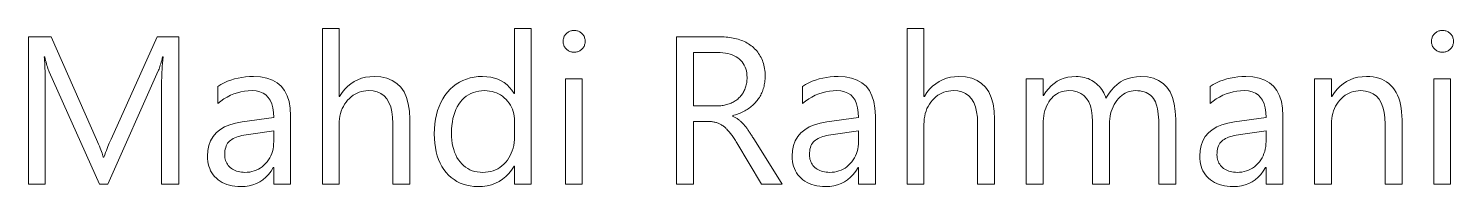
# Model space of a CAD drawing. Extents: x 60.9 to 128.6, y 89.1 to 96.6.
import ezdxf

# ---------------------------------------------------------------- set-up
doc = ezdxf.new("R2010")
doc.units = 0

msp = doc.modelspace()

# ---------------------------------------------------------------- linework, layer by layer
at = {"color": 7, "lineweight": 13}
for points in [[(68.05439, 89.21199), (67.239189, 89.21199), (67.239189, 93.907944), (67.239876, 94.021729), (67.241928, 94.140495), (67.245338, 94.264244), (67.250122, 94.392967), (67.256279, 94.526672), (67.263794, 94.665352), (67.272675, 94.809013), (67.282928, 94.957657), (67.294548, 95.111275), (67.307533, 95.269867), (67.288002, 95.269867), (67.264816, 95.177856), (67.242119, 95.091209), (67.21991, 95.009933), (67.198189, 94.934029), (67.176956, 94.863487), (67.156204, 94.798325), (67.135948, 94.738525), (67.11618, 94.684097), (67.096893, 94.63504), (67.078102, 94.591347), (64.686195, 89.21199), (64.285912, 89.21199), (61.898884, 94.552299), (61.878334, 94.601646), (61.857685, 94.655975), (61.836937, 94.715286), (61.816093, 94.779579), (61.795155, 94.848846), (61.774113, 94.923096), (61.752979, 95.002319), (61.731743, 95.086525), (61.710411, 95.175705), (61.68898, 95.269867), (61.669456, 95.269867), (61.676876, 95.180588), (61.683514, 95.080666), (61.689373, 94.9701), (61.69445, 94.848892), (61.698746, 94.717049), (61.702259, 94.574554), (61.704994, 94.421425), (61.706947, 94.257652), (61.708118, 94.083237), (61.708508, 93.898186), (61.708508, 89.21199), (60.917713, 89.21199), (60.917713, 96.21199), (62.001396, 96.21199), (64.149231, 91.330544), (64.197266, 91.2211), (64.241783, 91.117317), (64.282791, 91.019203), (64.320282, 90.926743), (64.354256, 90.839951), (64.384712, 90.758827), (64.411659, 90.683357), (64.435089, 90.613556), (64.455009, 90.549408), (64.471405, 90.490929), (64.500694, 90.490929), (64.541847, 90.603203), (64.581337, 90.709618), (64.619171, 90.810181), (64.655342, 90.904877), (64.68985, 90.993721), (64.722702, 91.076706), (64.753899, 91.153831), (64.783432, 91.225098), (64.811302, 91.290512), (64.837517, 91.350067), (67.029289, 96.21199), (68.05439, 96.21199)], [(79.02301, 89.21199), (78.222458, 89.21199), (78.222458, 92.092049), (78.210838, 92.38884), (78.17598, 92.654388), (78.117897, 92.888702), (78.036568, 93.091766), (77.932007, 93.263596), (77.804214, 93.404182), (77.653183, 93.513527), (77.478912, 93.591629), (77.28141, 93.638489), (77.060669, 93.654114), (76.945374, 93.649597), (76.833778, 93.636047), (76.725899, 93.613472), (76.621727, 93.581863), (76.521271, 93.541229), (76.424515, 93.491562), (76.331482, 93.432861), (76.242149, 93.365128), (76.156525, 93.288368), (76.074615, 93.202576), (75.998566, 93.109703), (75.930519, 93.011711), (75.870476, 92.908592), (75.818436, 92.800346), (75.774406, 92.686974), (75.73838, 92.568474), (75.710358, 92.444855), (75.690346, 92.316101), (75.678345, 92.182228), (75.674339, 92.043228), (75.674339, 89.21199), (74.873779, 89.21199), (74.873779, 96.612267), (75.674339, 96.612267), (75.674339, 93.380753), (75.693863, 93.380753), (75.81395, 93.560677), (75.943794, 93.721672), (76.083405, 93.863724), (76.232773, 93.986832), (76.391907, 94.091003), (76.560806, 94.176231), (76.739471, 94.242523), (76.927895, 94.289871), (77.126083, 94.318283), (77.33403, 94.327751), (77.654938, 94.307396), (77.942062, 94.24633), (78.195412, 94.144547), (78.414978, 94.00206), (78.600769, 93.818863), (78.752777, 93.594948), (78.871002, 93.330322), (78.955452, 93.024986), (79.006119, 92.67894), (79.02301, 92.292183)], [(84.797768, 89.21199), (83.997208, 89.21199), (83.997208, 90.061363), (83.977684, 90.061363), (83.860336, 89.877724), (83.730881, 89.713409), (83.589317, 89.568436), (83.435646, 89.442787), (83.269875, 89.336464), (83.091995, 89.249481), (82.902008, 89.181824), (82.699921, 89.133499), (82.485718, 89.1045), (82.259415, 89.094833), (82.074768, 89.101547), (81.897697, 89.121681), (81.728188, 89.155243), (81.566246, 89.202225), (81.411873, 89.262634), (81.26506, 89.336464), (81.125816, 89.423721), (80.994141, 89.524406), (80.870033, 89.638504), (80.753487, 89.766037), (80.646362, 89.905128), (80.550514, 90.05394), (80.465942, 90.212471), (80.392654, 90.380707), (80.330627, 90.558662), (80.279892, 90.74633), (80.240417, 90.94371), (80.212234, 91.150803), (80.195313, 91.367615), (80.189682, 91.594139), (80.195923, 91.837189), (80.214676, 92.070374), (80.245911, 92.293701), (80.28965, 92.507164), (80.345886, 92.71077), (80.414619, 92.904518), (80.495842, 93.088402), (80.589569, 93.262421), (80.695786, 93.42659), (80.814507, 93.580887), (80.943619, 93.722794), (81.081032, 93.849762), (81.226746, 93.961784), (81.380753, 94.058884), (81.54306, 94.141037), (81.713669, 94.208252), (81.892578, 94.260536), (82.079773, 94.297874), (82.275276, 94.320282), (82.47908, 94.327751), (82.679459, 94.319649), (82.868622, 94.295334), (83.046547, 94.254822), (83.213249, 94.198097), (83.368721, 94.125168), (83.51297, 94.036034), (83.645988, 93.930695), (83.767784, 93.809143), (83.878349, 93.671387), (83.977684, 93.517433), (83.997208, 93.517433), (83.997208, 96.612267), (84.797768, 96.612267)], [(86.828453, 95.479774), (86.786133, 95.481239), (86.745071, 95.485634), (86.705292, 95.49295), (86.666779, 95.503204), (86.629532, 95.51638), (86.593552, 95.532494), (86.558853, 95.551529), (86.525414, 95.573494), (86.49324, 95.598389), (86.462341, 95.626213), (86.433594, 95.656288), (86.407867, 95.68792), (86.385162, 95.721115), (86.365494, 95.755867), (86.348846, 95.792183), (86.335228, 95.830063), (86.324638, 95.869507), (86.31707, 95.910515), (86.312531, 95.953079), (86.31102, 95.997208), (86.312531, 96.041359), (86.31707, 96.084), (86.324638, 96.125122), (86.335228, 96.164742), (86.348846, 96.202835), (86.365494, 96.239426), (86.385162, 96.274498), (86.407867, 96.30806), (86.433594, 96.340103), (86.462341, 96.370636), (86.49324, 96.398926), (86.525414, 96.424232), (86.558853, 96.446571), (86.593552, 96.465927), (86.629532, 96.4823), (86.666779, 96.495697), (86.705292, 96.506119), (86.745071, 96.513565), (86.786133, 96.518036), (86.828453, 96.519524), (86.871727, 96.518036), (86.913681, 96.513565), (86.954323, 96.506119), (86.993637, 96.495697), (87.031647, 96.4823), (87.068329, 96.465927), (87.103691, 96.446571), (87.137741, 96.424232), (87.170471, 96.398926), (87.201881, 96.370636), (87.231094, 96.340103), (87.25724, 96.30806), (87.280304, 96.274498), (87.300293, 96.239426), (87.317207, 96.202835), (87.331047, 96.164742), (87.341812, 96.125122), (87.349503, 96.084), (87.354111, 96.041359), (87.355652, 95.997208), (87.354111, 95.954887), (87.349503, 95.913834), (87.341812, 95.874046), (87.331047, 95.835533), (87.317207, 95.798286), (87.300293, 95.762314), (87.280304, 95.7276), (87.25724, 95.694168), (87.231094, 95.661995), (87.201881, 95.631096), (87.170471, 95.602348), (87.137741, 95.576622), (87.103691, 95.553925), (87.068329, 95.534248), (87.031647, 95.517601), (86.993637, 95.503983), (86.954323, 95.493393), (86.913681, 95.485825), (86.871727, 95.481285)], [(96.703629, 89.21199), (95.727341, 89.21199), (94.555786, 91.174332), (94.523666, 91.228203), (94.491745, 91.280457), (94.460014, 91.3311), (94.428482, 91.380135), (94.397141, 91.427559), (94.365997, 91.473373), (94.335052, 91.51757), (94.304291, 91.560165), (94.273743, 91.601143), (94.243378, 91.640511), (94.213036, 91.678368), (94.182556, 91.714806), (94.151917, 91.749832), (94.12114, 91.78344), (94.090218, 91.815636), (94.059143, 91.846413), (94.027939, 91.875771), (93.996567, 91.903717), (93.965057, 91.930252), (93.933403, 91.955368), (93.901428, 91.979111), (93.868965, 92.001541), (93.836014, 92.022659), (93.802582, 92.04245), (93.768654, 92.060928), (93.734238, 92.078087), (93.699341, 92.093925), (93.66394, 92.108444), (93.628067, 92.121651), (93.591705, 92.133537), (93.554626, 92.144203), (93.516624, 92.153748), (93.477692, 92.16217), (93.437836, 92.169464), (93.397049, 92.175644), (93.355347, 92.180695), (93.312698, 92.184624), (93.269135, 92.187431), (93.22464, 92.189117), (93.179214, 92.189674), (92.505577, 92.189674), (92.505577, 89.21199), (91.685493, 89.21199), (91.685493, 96.21199), (93.774757, 96.21199), (93.865822, 96.210846), (93.955467, 96.207405), (94.043701, 96.201668), (94.130516, 96.193634), (94.215912, 96.183311), (94.299904, 96.170692), (94.382477, 96.155777), (94.463623, 96.138573), (94.543365, 96.119072), (94.621689, 96.097275), (94.698273, 96.073135), (94.772812, 96.046608), (94.845306, 96.017685), (94.915749, 95.986366), (94.984131, 95.952667), (95.050476, 95.916565), (95.114761, 95.878075), (95.177002, 95.837189), (95.23719, 95.793915), (95.295326, 95.748253), (95.351196, 95.700241), (95.404572, 95.64994), (95.45546, 95.597343), (95.50386, 95.54245), (95.549774, 95.485268), (95.593193, 95.425781), (95.634125, 95.364006), (95.672562, 95.299942), (95.708519, 95.233574), (95.741982, 95.164917), (95.772583, 95.093918), (95.799973, 95.020523), (95.824135, 94.94474), (95.845078, 94.866562), (95.862793, 94.785995), (95.877289, 94.703033), (95.888573, 94.617683), (95.896622, 94.529938), (95.901459, 94.439804), (95.903069, 94.347275), (95.90197, 94.274666), (95.898674, 94.20327), (95.893188, 94.133102), (95.885498, 94.064156), (95.87561, 93.996422), (95.863525, 93.929909), (95.849251, 93.864624), (95.832779, 93.800552), (95.814102, 93.737701), (95.793236, 93.676079), (95.77034, 93.615715), (95.74559, 93.556679), (95.718994, 93.498955), (95.690529, 93.442551), (95.660217, 93.387459), (95.628052, 93.333694), (95.594025, 93.281242), (95.558144, 93.23011), (95.520409, 93.18029), (95.48082, 93.131798), (95.439484, 93.084663), (95.396469, 93.038948), (95.351807, 92.994652), (95.305481, 92.951767), (95.257492, 92.910301), (95.207855, 92.870247), (95.156548, 92.831612), (95.103584, 92.794388), (95.048958, 92.758583), (94.992676, 92.724197), (94.93486, 92.691269), (94.875626, 92.659859), (94.814972, 92.629959), (94.752899, 92.60157), (94.689423, 92.574699), (94.624519, 92.549339), (94.558205, 92.525497), (94.490479, 92.503159), (94.421326, 92.482346), (94.350769, 92.463036), (94.350769, 92.443512), (94.385452, 92.427673), (94.419205, 92.411392), (94.452034, 92.394669), (94.483932, 92.37751), (94.514908, 92.359917), (94.544952, 92.341881), (94.574066, 92.323402), (94.602264, 92.304489), (94.629517, 92.285133), (94.655853, 92.265335), (94.68161, 92.244957), (94.707108, 92.223846), (94.732376, 92.202003), (94.757385, 92.179428), (94.782166, 92.156113), (94.806694, 92.132072), (94.830978, 92.1073), (94.855019, 92.081795), (94.878815, 92.055557), (94.902374, 92.028587), (94.925781, 92.000885), (94.949135, 91.97245), (94.972443, 91.943283), (94.995705, 91.913383), (95.018921, 91.882751), (95.042084, 91.851387), (95.065193, 91.819298), (95.088257, 91.786469), (95.111267, 91.752907), (95.134239, 91.718613), (95.157455, 91.683395), (95.181198, 91.647057), (95.205482, 91.609589), (95.230309, 91.570999), (95.255661, 91.531288), (95.281563, 91.490456), (95.307999, 91.448502), (95.334961, 91.405418), (95.362473, 91.361221), (95.390518, 91.315895)], [(106.793579, 89.21199), (105.993027, 89.21199), (105.993027, 92.092049), (105.981407, 92.38884), (105.946556, 92.654388), (105.888466, 92.888702), (105.807144, 93.091766), (105.702576, 93.263596), (105.574783, 93.404182), (105.423752, 93.513527), (105.249481, 93.591629), (105.051979, 93.638489), (104.831238, 93.654114), (104.715942, 93.649597), (104.604347, 93.636047), (104.496475, 93.613472), (104.392303, 93.581863), (104.29184, 93.541229), (104.195084, 93.491562), (104.102051, 93.432861), (104.012726, 93.365128), (103.927101, 93.288368), (103.845184, 93.202576), (103.769135, 93.109703), (103.701088, 93.011711), (103.641045, 92.908592), (103.589005, 92.800346), (103.544983, 92.686974), (103.508957, 92.568474), (103.480934, 92.444855), (103.460922, 92.316101), (103.448914, 92.182228), (103.444908, 92.043228), (103.444908, 89.21199), (102.644348, 89.21199), (102.644348, 96.612267), (103.444908, 96.612267), (103.444908, 93.380753), (103.464432, 93.380753), (103.584518, 93.560677), (103.714371, 93.721672), (103.853973, 93.863724), (104.003349, 93.986832), (104.162483, 94.091003), (104.331375, 94.176231), (104.51004, 94.242523), (104.698463, 94.289871), (104.896652, 94.318283), (105.104599, 94.327751), (105.425507, 94.307396), (105.712631, 94.24633), (105.965988, 94.144547), (106.185547, 94.00206), (106.371338, 93.818863), (106.523346, 93.594948), (106.641579, 93.330322), (106.726028, 93.024986), (106.776695, 92.67894), (106.793579, 92.292183)], [(128.066956, 95.479774), (128.024628, 95.481239), (127.983566, 95.485634), (127.943787, 95.49295), (127.905273, 95.503204), (127.868027, 95.51638), (127.832047, 95.532494), (127.79734, 95.551529), (127.763901, 95.573494), (127.731735, 95.598389), (127.700836, 95.626213), (127.672089, 95.656288), (127.646355, 95.68792), (127.623665, 95.721115), (127.603989, 95.755867), (127.587341, 95.792183), (127.573723, 95.830063), (127.563133, 95.869507), (127.555565, 95.910515), (127.551025, 95.953079), (127.549515, 95.997208), (127.551025, 96.041359), (127.555565, 96.084), (127.563133, 96.125122), (127.573723, 96.164742), (127.587341, 96.202835), (127.603989, 96.239426), (127.623665, 96.274498), (127.646355, 96.30806), (127.672089, 96.340103), (127.700836, 96.370636), (127.731735, 96.398926), (127.763901, 96.424232), (127.79734, 96.446571), (127.832047, 96.465927), (127.868027, 96.4823), (127.905273, 96.495697), (127.943787, 96.506119), (127.983566, 96.513565), (128.024628, 96.518036), (128.066956, 96.519524), (128.110229, 96.518036), (128.152176, 96.513565), (128.19281, 96.506119), (128.232132, 96.495697), (128.270142, 96.4823), (128.306824, 96.465927), (128.342194, 96.446571), (128.376236, 96.424232), (128.408966, 96.398926), (128.440369, 96.370636), (128.469604, 96.340103), (128.495728, 96.30806), (128.518799, 96.274498), (128.538788, 96.239426), (128.555695, 96.202835), (128.56955, 96.164742), (128.580292, 96.125122), (128.587982, 96.084), (128.592606, 96.041359), (128.594147, 95.997208), (128.592606, 95.954887), (128.587982, 95.913834), (128.580292, 95.874046), (128.56955, 95.835533), (128.555695, 95.798286), (128.538788, 95.762314), (128.518799, 95.7276), (128.495728, 95.694168), (128.469604, 95.661995), (128.440369, 95.631096), (128.408966, 95.602348), (128.376236, 95.576622), (128.342194, 95.553925), (128.306824, 95.534248), (128.270142, 95.517601), (128.232132, 95.503983), (128.19281, 95.493393), (128.152176, 95.485825), (128.110229, 95.481285)], [(92.505577, 95.470009), (92.505577, 92.931656), (93.618546, 92.931656), (93.679596, 92.932587), (93.7397, 92.935364), (93.798889, 92.940002), (93.857155, 92.946495), (93.91449, 92.954842), (93.970894, 92.965042), (94.026367, 92.977104), (94.080917, 92.991013), (94.134544, 93.006783), (94.187241, 93.024406), (94.238762, 93.043755), (94.288864, 93.064728), (94.337563, 93.087303), (94.384842, 93.111488), (94.430702, 93.137283), (94.475143, 93.164696), (94.518173, 93.193718), (94.559784, 93.22435), (94.599991, 93.256592), (94.638771, 93.290443), (94.676018, 93.325882), (94.711609, 93.362885), (94.745529, 93.401443), (94.777802, 93.441574), (94.808403, 93.483261), (94.837349, 93.526512), (94.864639, 93.57132), (94.890266, 93.617691), (94.91423, 93.665634), (94.936539, 93.715126), (94.956947, 93.766014), (94.975204, 93.81813), (94.99131, 93.87146), (95.005272, 93.92601), (95.01709, 93.981781), (95.026749, 94.038765), (95.034271, 94.096977), (95.039642, 94.15641), (95.042862, 94.217064), (95.04393, 94.278938), (95.040298, 94.388748), (95.029388, 94.493622), (95.0112, 94.593567), (94.985748, 94.688591), (94.953018, 94.778671), (94.91301, 94.863831), (94.865738, 94.944061), (94.811188, 95.019356), (94.749359, 95.089722), (94.680267, 95.155159), (94.604286, 95.214981), (94.521812, 95.268501), (94.432846, 95.315735), (94.337387, 95.356659), (94.235443, 95.391296), (94.126999, 95.419632), (94.01207, 95.441673), (93.89064, 95.457413), (93.762726, 95.466858), (93.628311, 95.470009)], [(73.36541, 89.21199), (72.56485, 89.21199), (72.56485, 89.993019), (72.545326, 89.993019), (72.435936, 89.822365), (72.316681, 89.669678), (72.187569, 89.53495), (72.048592, 89.418182), (71.899757, 89.319382), (71.741058, 89.238548), (71.572502, 89.175674), (71.394089, 89.13076), (71.205811, 89.103821), (71.007668, 89.094833), (70.861542, 89.098793), (70.721909, 89.110649), (70.588768, 89.130424), (70.46212, 89.158096), (70.341965, 89.193687), (70.228302, 89.237175), (70.121124, 89.288582), (70.020447, 89.347893), (69.926254, 89.415108), (69.838562, 89.490234), (69.758339, 89.571899), (69.686554, 89.658737), (69.623215, 89.750755), (69.568329, 89.847946), (69.521881, 89.95031), (69.483879, 90.057846), (69.454323, 90.170563), (69.433205, 90.288445), (69.42054, 90.411507), (69.416321, 90.539742), (69.432816, 90.808228), (69.482315, 91.053276), (69.564812, 91.274895), (69.680305, 91.473076), (69.828796, 91.647835), (70.010292, 91.799156), (70.224785, 91.927055), (70.472275, 92.031517), (70.752762, 92.112549), (71.066246, 92.170151), (72.56485, 92.380051), (72.55455, 92.622124), (72.523651, 92.838715), (72.472153, 93.029823), (72.400055, 93.19545), (72.307358, 93.335594), (72.194061, 93.450264), (72.060158, 93.539444), (71.905663, 93.603149), (71.730568, 93.641373), (71.534866, 93.654114), (71.35601, 93.647957), (71.180672, 93.629509), (71.008842, 93.598755), (70.84053, 93.555702), (70.675735, 93.500343), (70.51445, 93.432686), (70.356682, 93.35273), (70.202423, 93.260468), (70.051689, 93.155907), (69.904465, 93.039047), (69.904465, 93.859131), (70.054131, 93.948166), (70.208282, 94.027832), (70.366928, 94.098129), (70.530067, 94.15905), (70.697701, 94.210594), (70.86982, 94.252769), (71.046432, 94.285576), (71.227531, 94.309006), (71.413124, 94.323067), (71.60321, 94.327751), (71.938026, 94.309105), (72.237602, 94.253159), (72.50193, 94.159927), (72.731018, 94.029396), (72.924858, 93.861572), (73.083458, 93.656456), (73.20681, 93.41404), (73.294922, 93.134331), (73.347794, 92.817329), (73.36541, 92.463036)], [(87.218964, 89.21199), (86.418411, 89.21199), (86.418411, 94.210594), (87.218964, 94.210594)], [(101.135986, 89.21199), (100.335426, 89.21199), (100.335426, 89.993019), (100.315903, 89.993019), (100.206505, 89.822365), (100.08725, 89.669678), (99.958138, 89.53495), (99.819168, 89.418182), (99.670326, 89.319382), (99.511627, 89.238548), (99.343079, 89.175674), (99.164658, 89.13076), (98.976379, 89.103821), (98.778244, 89.094833), (98.632111, 89.098793), (98.492477, 89.110649), (98.359344, 89.130424), (98.232697, 89.158096), (98.112534, 89.193687), (97.998871, 89.237175), (97.891693, 89.288582), (97.791016, 89.347893), (97.696831, 89.415108), (97.609131, 89.490234), (97.528908, 89.571899), (97.457123, 89.658737), (97.393784, 89.750755), (97.338898, 89.847946), (97.29245, 89.95031), (97.254448, 90.057846), (97.224892, 90.170563), (97.203781, 90.288445), (97.191116, 90.411507), (97.18689, 90.539742), (97.203384, 90.808228), (97.252884, 91.053276), (97.335388, 91.274895), (97.450882, 91.473076), (97.599373, 91.647835), (97.780869, 91.799156), (97.995361, 91.927055), (98.242844, 92.031517), (98.523331, 92.112549), (98.836823, 92.170151), (100.335426, 92.380051), (100.325119, 92.622124), (100.29422, 92.838715), (100.242722, 93.029823), (100.170624, 93.19545), (100.077927, 93.335594), (99.96463, 93.450264), (99.830734, 93.539444), (99.676239, 93.603149), (99.501137, 93.641373), (99.305435, 93.654114), (99.126587, 93.647957), (98.951241, 93.629509), (98.779419, 93.598755), (98.611099, 93.555702), (98.446304, 93.500343), (98.285019, 93.432686), (98.127258, 93.35273), (97.973, 93.260468), (97.822258, 93.155907), (97.675034, 93.039047), (97.675034, 93.859131), (97.824699, 93.948166), (97.978859, 94.027832), (98.137505, 94.098129), (98.300644, 94.15905), (98.468269, 94.210594), (98.640388, 94.252769), (98.817001, 94.285576), (98.998108, 94.309006), (99.183701, 94.323067), (99.373779, 94.327751), (99.708595, 94.309105), (100.008171, 94.253159), (100.272507, 94.159927), (100.501587, 94.029396), (100.695435, 93.861572), (100.854034, 93.656456), (100.977386, 93.41404), (101.065498, 93.134331), (101.118362, 92.817329), (101.135986, 92.463036)], [(115.399582, 89.21199), (114.599022, 89.21199), (114.599022, 92.082283), (114.596458, 92.243668), (114.588776, 92.395866), (114.575958, 92.538895), (114.558014, 92.672745), (114.534958, 92.797417), (114.50676, 92.91291), (114.47345, 93.019226), (114.435013, 93.116371), (114.391434, 93.20433), (114.342743, 93.283119), (114.288002, 93.353607), (114.226273, 93.416679), (114.157562, 93.472328), (114.081886, 93.520554), (113.999214, 93.561363), (113.909561, 93.594749), (113.812943, 93.62072), (113.709335, 93.639267), (113.59874, 93.650398), (113.481171, 93.654114), (113.380203, 93.649422), (113.282303, 93.635368), (113.187477, 93.611938), (113.095734, 93.579132), (113.007065, 93.536957), (112.921463, 93.485405), (112.838943, 93.424484), (112.759499, 93.354195), (112.683121, 93.274529), (112.609833, 93.185493), (112.541664, 93.089912), (112.480667, 92.990623), (112.426849, 92.887627), (112.380203, 92.780914), (112.340744, 92.670502), (112.308449, 92.556366), (112.28334, 92.43853), (112.265396, 92.316986), (112.254639, 92.191727), (112.251045, 92.062759), (112.251045, 89.21199), (111.450485, 89.21199), (111.450485, 92.179909), (111.439117, 92.460007), (111.404991, 92.710625), (111.348129, 92.931755), (111.268509, 93.123398), (111.166138, 93.285561), (111.041031, 93.418236), (110.893173, 93.521431), (110.722565, 93.595139), (110.529205, 93.639366), (110.31311, 93.654114), (110.209526, 93.649689), (110.10965, 93.636436), (110.013489, 93.614349), (109.921036, 93.583427), (109.832291, 93.543671), (109.747253, 93.495071), (109.665924, 93.437645), (109.58831, 93.371376), (109.514404, 93.296272), (109.444214, 93.212341), (109.379288, 93.121323), (109.321198, 93.024986), (109.269943, 92.923332), (109.225525, 92.816353), (109.187935, 92.704056), (109.157181, 92.586441), (109.133263, 92.463501), (109.11618, 92.335243), (109.105927, 92.20166), (109.102509, 92.062759), (109.102509, 89.21199), (108.301956, 89.21199), (108.301956, 94.210594), (109.102509, 94.210594), (109.102509, 93.4198), (109.12204, 93.4198), (109.233337, 93.592308), (109.354385, 93.746658), (109.485214, 93.882858), (109.625801, 94.000885), (109.776154, 94.100761), (109.936264, 94.18248), (110.106133, 94.246033), (110.285774, 94.291435), (110.475174, 94.318672), (110.674332, 94.327751), (110.775528, 94.324898), (110.874084, 94.31633), (110.970009, 94.302048), (111.063293, 94.282059), (111.153938, 94.256363), (111.241959, 94.224945), (111.327332, 94.18782), (111.410065, 94.144989), (111.490173, 94.096443), (111.567642, 94.042183), (111.641403, 93.983292), (111.710373, 93.92083), (111.774567, 93.854813), (111.833969, 93.785225), (111.888596, 93.712074), (111.938438, 93.635368), (111.98349, 93.555092), (112.023766, 93.471252), (112.05925, 93.38385), (112.089958, 93.292885), (112.206726, 93.48951), (112.334419, 93.665436), (112.473053, 93.820663), (112.62262, 93.9552), (112.783127, 94.069031), (112.954559, 94.16217), (113.136932, 94.234612), (113.330238, 94.286354), (113.534477, 94.317398), (113.749649, 94.327751), (114.063141, 94.307396), (114.343628, 94.24633), (114.59111, 94.144547), (114.805603, 94.00206), (114.987099, 93.818863), (115.13559, 93.594948), (115.251083, 93.330322), (115.333588, 93.024986), (115.383087, 92.67894), (115.399582, 92.292183)], [(120.490936, 89.21199), (119.690376, 89.21199), (119.690376, 89.993019), (119.670853, 89.993019), (119.561455, 89.822365), (119.4422, 89.669678), (119.313087, 89.53495), (119.174118, 89.418182), (119.025284, 89.319382), (118.866585, 89.238548), (118.698029, 89.175674), (118.519608, 89.13076), (118.331329, 89.103821), (118.133194, 89.094833), (117.987068, 89.098793), (117.847427, 89.110649), (117.714294, 89.130424), (117.587646, 89.158096), (117.467484, 89.193687), (117.353821, 89.237175), (117.246643, 89.288582), (117.145966, 89.347893), (117.051781, 89.415108), (116.964081, 89.490234), (116.883865, 89.571899), (116.81208, 89.658737), (116.748741, 89.750755), (116.693848, 89.847946), (116.6474, 89.95031), (116.609398, 90.057846), (116.579842, 90.170563), (116.558731, 90.288445), (116.546066, 90.411507), (116.54184, 90.539742), (116.558334, 90.808228), (116.607834, 91.053276), (116.690338, 91.274895), (116.805832, 91.473076), (116.954323, 91.647835), (117.135818, 91.799156), (117.350311, 91.927055), (117.597794, 92.031517), (117.878281, 92.112549), (118.191772, 92.170151), (119.690376, 92.380051), (119.680069, 92.622124), (119.64917, 92.838715), (119.597672, 93.029823), (119.525574, 93.19545), (119.432877, 93.335594), (119.31958, 93.450264), (119.185684, 93.539444), (119.031189, 93.603149), (118.856087, 93.641373), (118.660385, 93.654114), (118.481537, 93.647957), (118.306198, 93.629509), (118.134369, 93.598755), (117.966049, 93.555702), (117.801254, 93.500343), (117.639969, 93.432686), (117.482201, 93.35273), (117.32795, 93.260468), (117.177216, 93.155907), (117.029984, 93.039047), (117.029984, 93.859131), (117.179657, 93.948166), (117.333809, 94.027832), (117.492455, 94.098129), (117.655594, 94.15905), (117.823219, 94.210594), (117.995338, 94.252769), (118.171951, 94.285576), (118.353058, 94.309006), (118.538643, 94.323067), (118.728729, 94.327751), (119.063553, 94.309105), (119.363129, 94.253159), (119.627457, 94.159927), (119.856537, 94.029396), (120.050385, 93.861572), (120.208984, 93.656456), (120.332336, 93.41404), (120.420448, 93.134331), (120.473312, 92.817329), (120.490936, 92.463036)], [(126.148537, 89.21199), (125.347977, 89.21199), (125.347977, 92.062759), (125.336357, 92.365112), (125.301506, 92.635643), (125.243416, 92.874344), (125.162094, 93.081223), (125.057533, 93.256271), (124.929733, 93.39949), (124.778702, 93.510887), (124.604431, 93.590454), (124.406929, 93.638199), (124.186195, 93.654114), (124.068184, 93.649597), (123.954323, 93.636047), (123.84462, 93.613472), (123.739052, 93.581863), (123.637634, 93.541229), (123.540375, 93.491562), (123.447266, 93.432861), (123.358299, 93.365128), (123.273483, 93.288368), (123.192818, 93.202576), (123.118156, 93.109901), (123.051346, 93.012489), (122.992409, 92.910347), (122.94133, 92.803467), (122.898102, 92.691856), (122.862732, 92.575508), (122.835228, 92.454422), (122.815582, 92.328598), (122.803787, 92.198044), (122.799858, 92.062759), (122.799858, 89.21199), (121.999298, 89.21199), (121.999298, 94.210594), (122.799858, 94.210594), (122.799858, 93.380753), (122.819382, 93.380753), (122.937714, 93.560677), (123.066193, 93.721672), (123.204826, 93.863724), (123.353615, 93.986832), (123.51255, 94.091003), (123.681641, 94.176231), (123.860893, 94.242523), (124.050293, 94.289871), (124.249847, 94.318283), (124.459557, 94.327751), (124.619713, 94.322456), (124.772163, 94.306564), (124.916901, 94.280083), (125.053917, 94.243011), (125.183228, 94.195343), (125.304825, 94.137085), (125.418709, 94.06823), (125.524879, 93.988785), (125.623337, 93.898743), (125.714088, 93.798111), (125.796631, 93.687477), (125.870491, 93.567413), (125.935654, 93.437935), (125.992134, 93.299034), (126.039925, 93.150711), (126.079025, 92.992966), (126.109436, 92.825798), (126.131157, 92.649216), (126.144196, 92.463203), (126.148537, 92.267776)], [(128.457458, 89.21199), (127.656906, 89.21199), (127.656906, 94.210594), (128.457458, 94.210594)], [(83.997208, 91.472099), (83.997208, 92.209198), (83.99321, 92.328407), (83.981201, 92.443901), (83.961182, 92.555687), (83.933167, 92.663765), (83.897141, 92.768127), (83.853111, 92.868782), (83.801071, 92.965729), (83.741028, 93.058968), (83.672989, 93.148491), (83.596931, 93.234306), (83.514725, 93.314072), (83.42823, 93.385437), (83.337433, 93.448402), (83.24234, 93.502983), (83.14296, 93.549156), (83.039276, 93.586945), (82.931297, 93.616325), (82.819023, 93.637321), (82.702454, 93.64991), (82.581589, 93.654114), (82.438271, 93.648743), (82.301201, 93.632629), (82.17038, 93.605782), (82.045807, 93.568199), (81.927475, 93.519867), (81.815399, 93.460808), (81.709564, 93.390999), (81.609985, 93.310455), (81.516647, 93.21917), (81.429565, 93.117149), (81.349808, 93.005661), (81.278442, 92.885963), (81.215469, 92.758072), (81.160889, 92.621979), (81.114716, 92.477684), (81.076935, 92.325188), (81.047546, 92.16449), (81.02655, 91.99559), (81.013962, 91.818489), (81.009766, 91.633186), (81.013794, 91.46402), (81.025871, 91.302132), (81.046005, 91.147507), (81.074203, 91.00016), (81.110443, 90.860092), (81.154739, 90.727287), (81.207092, 90.601761), (81.267502, 90.483513), (81.335968, 90.372528), (81.412483, 90.268822), (81.495789, 90.173759), (81.584602, 90.088699), (81.67894, 90.013649), (81.778786, 89.948601), (81.884155, 89.893562), (81.995033, 89.848534), (82.111435, 89.813507), (82.233345, 89.78849), (82.360779, 89.773476), (82.493721, 89.768478), (82.624962, 89.773308), (82.751175, 89.787804), (82.872353, 89.811966), (82.98851, 89.845795), (83.099632, 89.88929), (83.205734, 89.942451), (83.306801, 90.005272), (83.402847, 90.077766), (83.493858, 90.15992), (83.579849, 90.25174), (83.659149, 90.350929), (83.730095, 90.4552), (83.792702, 90.564545), (83.846962, 90.678963), (83.892868, 90.798462), (83.930435, 90.923035), (83.959648, 91.052689), (83.980515, 91.187416), (83.993034, 91.327217)], [(72.56485, 91.740585), (71.359138, 91.574615), (71.250572, 91.557793), (71.147476, 91.538589), (71.049843, 91.516983), (70.957687, 91.492996), (70.870987, 91.466614), (70.789764, 91.437836), (70.714005, 91.40667), (70.643707, 91.373108), (70.578888, 91.337151), (70.519524, 91.298813), (70.465729, 91.256218), (70.417603, 91.207527), (70.37513, 91.152733), (70.338326, 91.091835), (70.307182, 91.024841), (70.2817, 90.951736), (70.261887, 90.872536), (70.247726, 90.787231), (70.239235, 90.695831), (70.236404, 90.59832), (70.239014, 90.526443), (70.246849, 90.457245), (70.259903, 90.390739), (70.278183, 90.326912), (70.301689, 90.26577), (70.330421, 90.207321), (70.364372, 90.15155), (70.403542, 90.098465), (70.447937, 90.048058), (70.497559, 90.000343), (70.551521, 89.956291), (70.608955, 89.91687), (70.669846, 89.882088), (70.734215, 89.851952), (70.80204, 89.826447), (70.873337, 89.805573), (70.94809, 89.789345), (71.026321, 89.777748), (71.108009, 89.770798), (71.193169, 89.768478), (71.310196, 89.772652), (71.42308, 89.785172), (71.531815, 89.806038), (71.636398, 89.835251), (71.736839, 89.872818), (71.833122, 89.918724), (71.925262, 89.972984), (72.013252, 90.035591), (72.097092, 90.106537), (72.176781, 90.185837), (72.250511, 90.27153), (72.316483, 90.361671), (72.374695, 90.456245), (72.425148, 90.555267), (72.467834, 90.65873), (72.502762, 90.766632), (72.529922, 90.878983), (72.549332, 90.995773), (72.560974, 91.117004), (72.56485, 91.242676)], [(100.335426, 91.740585), (99.129707, 91.574615), (99.021141, 91.557793), (98.918045, 91.538589), (98.820419, 91.516983), (98.728256, 91.492996), (98.641563, 91.466614), (98.560333, 91.437836), (98.484573, 91.40667), (98.414276, 91.373108), (98.349457, 91.337151), (98.2901, 91.298813), (98.236305, 91.256218), (98.188171, 91.207527), (98.145706, 91.152733), (98.108902, 91.091835), (98.077759, 91.024841), (98.052277, 90.951736), (98.032455, 90.872536), (98.018295, 90.787231), (98.009804, 90.695831), (98.006973, 90.59832), (98.009583, 90.526443), (98.017426, 90.457245), (98.030472, 90.390739), (98.048759, 90.326912), (98.072266, 90.26577), (98.10099, 90.207321), (98.134941, 90.15155), (98.174118, 90.098465), (98.218506, 90.048058), (98.268127, 90.000343), (98.322098, 89.956291), (98.379524, 89.91687), (98.440422, 89.882088), (98.504784, 89.851952), (98.572617, 89.826447), (98.643906, 89.805573), (98.718658, 89.789345), (98.79689, 89.777748), (98.878586, 89.770798), (98.963737, 89.768478), (99.080772, 89.772652), (99.193649, 89.785172), (99.302383, 89.806038), (99.406967, 89.835251), (99.507408, 89.872818), (99.603699, 89.918724), (99.695831, 89.972984), (99.783821, 90.035591), (99.867661, 90.106537), (99.94735, 90.185837), (100.021088, 90.27153), (100.087059, 90.361671), (100.145264, 90.456245), (100.195717, 90.555267), (100.238403, 90.65873), (100.273331, 90.766632), (100.300491, 90.878983), (100.319901, 90.995773), (100.331543, 91.117004), (100.335426, 91.242676)], [(119.690376, 91.740585), (118.484657, 91.574615), (118.376099, 91.557793), (118.272995, 91.538589), (118.175369, 91.516983), (118.083206, 91.492996), (117.996513, 91.466614), (117.915283, 91.437836), (117.839523, 91.40667), (117.769234, 91.373108), (117.704407, 91.337151), (117.64505, 91.298813), (117.591255, 91.256218), (117.543121, 91.207527), (117.500656, 91.152733), (117.463852, 91.091835), (117.432709, 91.024841), (117.407227, 90.951736), (117.387405, 90.872536), (117.373245, 90.787231), (117.364761, 90.695831), (117.361923, 90.59832), (117.364532, 90.526443), (117.372368, 90.457245), (117.385429, 90.390739), (117.403702, 90.326912), (117.427216, 90.26577), (117.45594, 90.207321), (117.489891, 90.15155), (117.529068, 90.098465), (117.573463, 90.048058), (117.623077, 90.000343), (117.677048, 89.956291), (117.734482, 89.91687), (117.795372, 89.882088), (117.859741, 89.851952), (117.927567, 89.826447), (117.998856, 89.805573), (118.073616, 89.789345), (118.15184, 89.777748), (118.233528, 89.770798), (118.318687, 89.768478), (118.435715, 89.772652), (118.548599, 89.785172), (118.657333, 89.806038), (118.761925, 89.835251), (118.862358, 89.872818), (118.958649, 89.918724), (119.050781, 89.972984), (119.138771, 90.035591), (119.22261, 90.106537), (119.302299, 90.185837), (119.376038, 90.27153), (119.442009, 90.361671), (119.500214, 90.456245), (119.550667, 90.555267), (119.593353, 90.65873), (119.628281, 90.766632), (119.655449, 90.878983), (119.67485, 90.995773), (119.686493, 91.117004), (119.690376, 91.242676)]]:
    msp.add_lwpolyline(points, close=True, dxfattribs=at)

doc.saveas('drawing.dxf')
